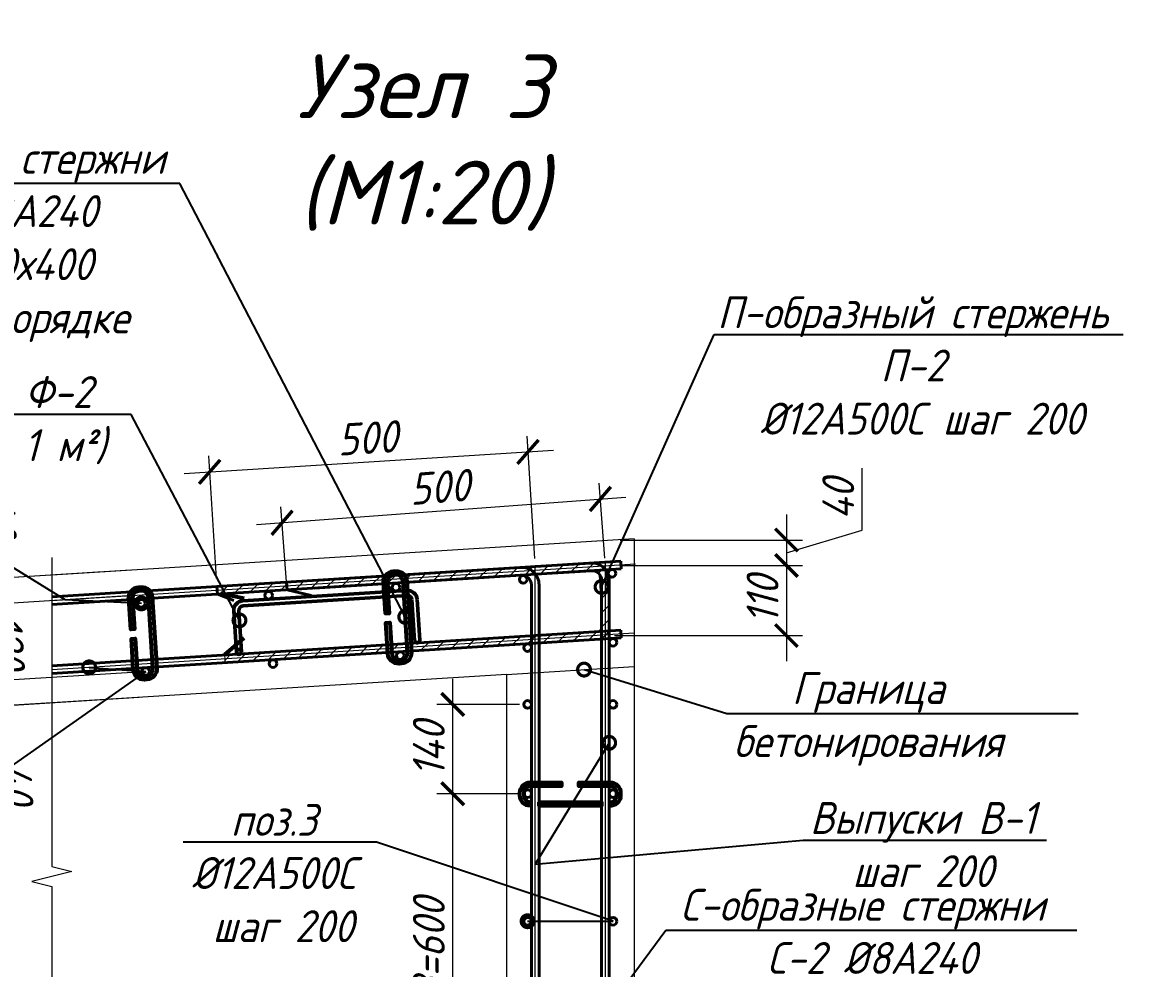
# Model space of a CAD drawing. Header units: millimetres. Extents: x 504091 to 2165846, y 135022 to 442887.
# Drawn here: x 1047893 to 1049659, y 181751 to 183234 of the extents above; entities that cross this region are included whole.
import ezdxf
from ezdxf import colors
from ezdxf.entities.mleader import LeaderData, LeaderLine
from ezdxf.math import Vec2, Vec3

# ---------------------------------------------------------------- set-up
doc = ezdxf.new("R2010")
doc.units = ezdxf.units.MM
doc.layers.get('Defpoints').update_dxf_attribs({"color": 255})
doc.layers.add('!Defpoints', color=255, linetype='Continuous', lineweight=5, plot=False)
for name, color, linetype, lineweight in [('+АР_Вспомогательная', 7, 'Continuous', 9), ('Арматура 12', 26, 'Continuous', 50), ('К_Арматура 8', 134, 'Continuous', 50), ('КР_Арматура 12', 174, 'Continuous', 40), ('Монолит тонкий', 204, 'Continuous', 9), ('Размер', 7, 'Continuous', 13), ('Размеры КР', 164, 'Continuous', 9)]:
    doc.layers.add(name, color=color, linetype=linetype, lineweight=lineweight)
doc.layers.add('SGRAND', color=7, linetype='Continuous')
doc.styles.add('GOST 2.304_new', font='isocpeur.ttf', dxfattribs={"width": 0.9, "oblique": 15})
doc.linetypes.add('зигзаг', pattern='A,0.00254,-5.08,[131,ltypeshp.shx,S=5.08,R=0,X=-5.08,Y=0],-10.16,[131,ltypeshp.shx,S=5.08,R=180,X=5.08,Y=0],-5.08', length=20.32254)
doc.dimstyles.new('SPDS 1_20', dxfattribs={"dimscale": 20, "dimtxt": 2.5, "dimasz": 1.77, "dimexe": 1.25, "dimexo": 0.625, "dimtad": 1, "dimdec": 0, "dimrnd": 0.001, "dimtxsty": 'GOST 2.304_new', "dimblk": 'ARCHTICK', "dimcen": 2.5, "dimdle": 2, "dimclrt": 256, "dimadec": 0, "dimazin": 2, "dimtfac": 0.75, "dimtdec": 0, "dimtmove": 1, "dimatfit": 3, "dimfxl": 0, "dimtolj": 1, "dimlwd": 9, "dimlwe": 9, "dimarcsym": 0})

# ---------------------------------------------------------------- blocks, each defined once
blk = doc.blocks.new('_DotSmall')
at = {"color": 0, "linetype": 'ByBlock', "lineweight": 35, "const_width": 0.5}
blk.add_lwpolyline([(-0.0625, 0, 1), (0.0625, 0, 1)], format="xyb", close=True, dxfattribs=at)
blk = doc.blocks.new('_ArchTick')
at = {"color": 0, "linetype": 'ByBlock', "const_width": 0.15}
blk.add_lwpolyline([(-0.5, -0.5), (0.5, 0.5)], dxfattribs=at)
blk = doc.blocks.new('*D1993')
at = {"layer": 'Defpoints', "color": 0, "lineweight": 20, "transparency": 16777216}
for p in [(1048567.7, 182024.9), (1048685, 182024.9), (1048685, 181424.9)]:
    blk.add_point(p, dxfattribs=at)
at = {"layer": 'Размеры КР', "color": 0, "lineweight": 9, "transparency": 16777216}
for p, q in [((1048567.7, 181384.9), (1048567.7, 182064.9)), ((1048672.5, 182024.9), (1048542.7, 182024.9)), ((1048672.5, 181424.9), (1048542.7, 181424.9))]:
    blk.add_line(p, q, dxfattribs=at)
at = {"layer": 'Размеры КР', "color": 0, "lineweight": 9, "transparency": 16777216, "xscale": 35.4, "yscale": 35.4, "zscale": 35.4}
for p, rotation in [((1048567.7, 182024.9), 90), ((1048567.7, 181424.9), 270)]:
    blk.add_blockref('_ArchTick', p, dxfattribs=dict(at, rotation=rotation))
at = {"layer": 'Размеры КР', "lineweight": 20, "transparency": 16777216, "insert": (1048530.2, 181724.9), "char_height": 50, "attachment_point": 5, "rotation": 90, "style": 'GOST 2.304_new'}
blk.add_mtext('\\A1;200х3=600', dxfattribs=at)
blk = doc.blocks.new('*D1994')
at = {"layer": 'Defpoints', "color": 0, "lineweight": 20, "transparency": 16777216}
for p in [(1048567.7, 182164.9), (1048685, 182164.9), (1048685, 182024.9)]:
    blk.add_point(p, dxfattribs=at)
at = {"layer": 'Размеры КР', "color": 0, "lineweight": 9, "transparency": 16777216}
for p, q in [((1048567.7, 181984.9), (1048567.7, 182204.9)), ((1048672.5, 182164.9), (1048542.7, 182164.9)), ((1048672.5, 182024.9), (1048542.7, 182024.9))]:
    blk.add_line(p, q, dxfattribs=at)
at = {"layer": 'Размеры КР', "color": 0, "lineweight": 9, "transparency": 16777216, "xscale": 35.4, "yscale": 35.4, "zscale": 35.4}
for p, rotation in [((1048567.7, 182164.9), 90), ((1048567.7, 182024.9), 270)]:
    blk.add_blockref('_ArchTick', p, dxfattribs=dict(at, rotation=rotation))
at = {"layer": 'Размеры КР', "lineweight": 20, "transparency": 16777216, "insert": (1048530.2, 182094.9), "char_height": 50, "attachment_point": 5, "rotation": 90, "style": 'GOST 2.304_new'}
blk.add_mtext('\\A1;140', dxfattribs=at)
blk = doc.blocks.new('*D1990')
at = {"layer": 'Defpoints', "color": 0, "lineweight": 20, "transparency": 16777216}
for p in [(1048799.2, 182487.1), (1048807, 182381.9), (1048308, 182344.6)]:
    blk.add_point(p, dxfattribs=at)
at = {"layer": 'Размеры КР', "color": 0, "lineweight": 9, "transparency": 16777216}
for p, q in [((1048806.1, 182394.4), (1048797.3, 182512)), ((1048260.2, 182446.8), (1048839, 182490)), ((1048307.1, 182357.1), (1048298.3, 182474.7))]:
    blk.add_line(p, q, dxfattribs=at)
at = {"layer": 'Размеры КР', "color": 0, "lineweight": 9, "transparency": 16777216, "xscale": 35.4, "yscale": 35.4, "zscale": 35.4}
for p, rotation in [((1048799.2, 182487.1), 4.273435833773666), ((1048300.1, 182449.8), 184.2734358337736)]:
    blk.add_blockref('_ArchTick', p, dxfattribs=dict(at, rotation=rotation))
at = {"layer": 'Размеры КР', "lineweight": 20, "transparency": 16777216, "insert": (1048546.9, 182505.8), "char_height": 50, "attachment_point": 5, "rotation": 4.2734, "style": 'GOST 2.304_new'}
blk.add_mtext('\\A1;500', dxfattribs=at)
blk = doc.blocks.new('*D1991')
at = {"layer": 'Defpoints', "color": 0, "lineweight": 20, "transparency": 16777216}
for p in [(1048685.7, 182560.9), (1048697, 182381.1), (1048197.8, 182349.8)]:
    blk.add_point(p, dxfattribs=at)
at = {"layer": 'Размеры КР', "color": 0, "lineweight": 9, "transparency": 16777216}
for p, q in [((1048696.2, 182393.5), (1048684.2, 182585.8)), ((1048146.6, 182527.1), (1048725.7, 182563.4)), ((1048197, 182362.2), (1048185, 182554.5))]:
    blk.add_line(p, q, dxfattribs=at)
at = {"layer": 'Размеры КР', "color": 0, "lineweight": 9, "transparency": 16777216, "xscale": 35.4, "yscale": 35.4, "zscale": 35.4}
for p, rotation in [((1048685.7, 182560.9), 3.586436138499108), ((1048186.5, 182529.6), 183.5864361384991)]:
    blk.add_blockref('_ArchTick', p, dxfattribs=dict(at, rotation=rotation))
at = {"layer": 'Размеры КР', "lineweight": 20, "transparency": 16777216, "insert": (1048433.8, 182582.7), "char_height": 50, "attachment_point": 5, "rotation": 3.5864, "style": 'GOST 2.304_new'}
blk.add_mtext('\\A1;500', dxfattribs=at)
blk = doc.blocks.new('*D1995')
at = {"layer": 'Defpoints', "color": 0, "lineweight": 20, "transparency": 16777216}
for p in [(1048817.7, 182422.7), (1048820.2, 182382.8), (1049091, 182382.8)]:
    blk.add_point(p, dxfattribs=at)
at = {"layer": 'Размеры КР', "color": 0, "lineweight": 9, "transparency": 16777216}
for p, q in [((1049209.7, 182438.3), (1049209.7, 182535.2)), ((1049091, 182462.7), (1049091, 182342.8)), ((1048830.2, 182422.7), (1049116, 182422.7)), ((1049091, 182402.7), (1049209.7, 182438.3)), ((1048832.7, 182382.8), (1049116, 182382.8))]:
    blk.add_line(p, q, dxfattribs=at)
at = {"layer": 'Размеры КР', "color": 0, "lineweight": 9, "transparency": 16777216, "xscale": 35.4, "yscale": 35.4, "zscale": 35.4}
for p, rotation in [((1049091, 182422.7), 90), ((1049091, 182382.8), 270)]:
    blk.add_blockref('_ArchTick', p, dxfattribs=dict(at, rotation=rotation))
at = {"layer": 'Размеры КР', "lineweight": 20, "transparency": 16777216, "insert": (1049172.2, 182486.8), "char_height": 50, "attachment_point": 5, "rotation": 90, "style": 'GOST 2.304_new'}
blk.add_mtext('\\A1;40', dxfattribs=at)
blk = doc.blocks.new('*D1996')
at = {"layer": 'Defpoints', "color": 0, "lineweight": 20, "transparency": 16777216}
for p in [(1048886.3, 182382.8), (1048808.7, 182272.8), (1049091, 182272.8)]:
    blk.add_point(p, dxfattribs=at)
at = {"layer": 'Размеры КР', "color": 0, "lineweight": 9, "transparency": 16777216}
for p, q in [((1049091, 182422.8), (1049091, 182232.8)), ((1048898.8, 182382.8), (1049116, 182382.8)), ((1048821.2, 182272.8), (1049116, 182272.8))]:
    blk.add_line(p, q, dxfattribs=at)
at = {"layer": 'Размеры КР', "color": 0, "lineweight": 9, "transparency": 16777216, "xscale": 35.4, "yscale": 35.4, "zscale": 35.4}
for p, rotation in [((1049091, 182382.8), 90), ((1049091, 182272.8), 270)]:
    blk.add_blockref('_ArchTick', p, dxfattribs=dict(at, rotation=rotation))
at = {"layer": 'Размеры КР', "lineweight": 20, "transparency": 16777216, "insert": (1049053.5, 182329), "char_height": 50, "attachment_point": 5, "rotation": 90, "style": 'GOST 2.304_new'}
blk.add_mtext('\\A1;110', dxfattribs=at)
blk = doc.blocks.new('A$Ce55ac447')
at = {"layer": 'К_Арматура 8', "ltscale": 40}
for p, q in [((-7.2, 21.1), (250.3, 37.5)), ((-6.7, 13.1), (250.8, 29.5)), ((258.2, 23), (262.4, -41.2)), ((266.2, 23.5), (270.4, -40.7)), ((-21.2, 5.1), (-17, -59.1)), ((-13.2, 5.6), (-9, -58.6))]:
    blk.add_line(p, q, dxfattribs=at)
blk.add_circle((-13, -58.8), 4, dxfattribs=at)
for centre, radius, start, end in [((251.2, 22.6), 15, 3.6597, 93.6597), ((-6.3, 6.1), 15, 93.6597, 183.6597), ((251.2, 22.6), 7, 3.6597, 93.6597), ((-6.3, 6.1), 7, 93.6597, 183.6597), ((266.4, -40.9), 4, 183.6597, 3.6597)]:
    blk.add_arc(centre, radius, start, end, dxfattribs=at)
blk = doc.blocks.new('*D2032')
at = {"layer": 'Defpoints', "color": 0, "lineweight": 20, "transparency": 16777216}
for p in [(1048086.2, 182216.5), (1048088.7, 182176.6), (1047838.3, 182160.9)]:
    blk.add_point(p, dxfattribs=at)
at = {"layer": 'Размеры КР', "color": 0, "lineweight": 9, "transparency": 16777216}
for p, q in [((1047833.3, 182240.7), (1047840.8, 182121)), ((1048073.7, 182215.7), (1047810.8, 182199.3)), ((1048076.2, 182175.8), (1047813.3, 182159.3)), ((1047849, 181990.8), (1047838.3, 182160.9))]:
    blk.add_line(p, q, dxfattribs=at)
at = {"layer": 'Размеры КР', "color": 0, "lineweight": 9, "transparency": 16777216, "xscale": 35.4, "yscale": 35.4, "zscale": 35.4}
for p, rotation in [((1047835.8, 182200.8), 93.58643613846313), ((1047838.3, 182160.9), 273.5864361384631)]:
    blk.add_blockref('_ArchTick', p, dxfattribs=dict(at, rotation=rotation))
at = {"layer": 'Размеры КР', "lineweight": 20, "transparency": 16777216, "insert": (1047883.3, 182041.5), "char_height": 50, "attachment_point": 5, "rotation": 273.5864, "style": 'GOST 2.304_new'}
blk.add_mtext('\\A1;40', dxfattribs=at)
blk = doc.blocks.new('*D2033')
at = {"layer": 'Defpoints', "color": 0, "lineweight": 20, "transparency": 16777216}
for p in [(1048078, 182336.2), (1047828.3, 182320.6), (1048086.2, 182216.5)]:
    blk.add_point(p, dxfattribs=at)
at = {"layer": 'Размеры КР', "color": 0, "lineweight": 9, "transparency": 16777216}
for p, q in [((1047838.3, 182160.9), (1047825.8, 182360.5)), ((1048065.5, 182335.5), (1047803.3, 182319)), ((1048073.7, 182215.7), (1047810.8, 182199.3))]:
    blk.add_line(p, q, dxfattribs=at)
at = {"layer": 'Размеры КР', "color": 0, "lineweight": 9, "transparency": 16777216, "xscale": 35.4, "yscale": 35.4, "zscale": 35.4}
for p, rotation in [((1047828.3, 182320.6), 93.58643613846591), ((1047835.8, 182200.8), 273.5864361384659)]:
    blk.add_blockref('_ArchTick', p, dxfattribs=dict(at, rotation=rotation))
at = {"layer": 'Размеры КР', "lineweight": 20, "transparency": 16777216, "insert": (1047869.5, 182263.1), "char_height": 50, "attachment_point": 5, "rotation": 273.5864, "style": 'GOST 2.304_new'}
blk.add_mtext('\\A1;120', dxfattribs=at)
blk = doc.blocks.new('*D2034')
at = {"layer": 'Defpoints', "color": 0, "lineweight": 20, "transparency": 16777216}
for p in [(1048075.5, 182376.2), (1047825.8, 182360.5), (1048078, 182336.2)]:
    blk.add_point(p, dxfattribs=at)
at = {"layer": 'Размеры КР', "color": 0, "lineweight": 9, "transparency": 16777216}
for p, q in [((1047816.7, 182505.2), (1047825.8, 182360.5)), ((1047830.8, 182280.7), (1047823.3, 182400.4)), ((1048063, 182375.4), (1047800.8, 182358.9)), ((1048065.5, 182335.5), (1047803.3, 182319))]:
    blk.add_line(p, q, dxfattribs=at)
at = {"layer": 'Размеры КР', "color": 0, "lineweight": 9, "transparency": 16777216, "xscale": 35.4, "yscale": 35.4, "zscale": 35.4}
for p, rotation in [((1047825.8, 182360.5), 93.58643613846591), ((1047828.3, 182320.6), 273.5864361384659)]:
    blk.add_blockref('_ArchTick', p, dxfattribs=dict(at, rotation=rotation))
at = {"layer": 'Размеры КР', "lineweight": 20, "transparency": 16777216, "insert": (1047857.2, 182459.2), "char_height": 50, "attachment_point": 5, "rotation": 273.5864, "style": 'GOST 2.304_new'}
blk.add_mtext('\\A1;40', dxfattribs=at)
blk = doc.blocks.new('*D2035')
at = {"layer": 'Defpoints', "color": 0, "lineweight": 20, "transparency": 16777216}
for p in [(1048032.2, 182373.4), (1047738.5, 182355), (1048044.7, 182173.8)]:
    blk.add_point(p, dxfattribs=at)
at = {"layer": 'Размеры КР', "color": 0, "lineweight": 9, "transparency": 16777216}
for p, q in [((1047753.5, 182115.5), (1047736, 182395)), ((1048019.7, 182372.7), (1047713.6, 182353.5)), ((1048032.2, 182173.1), (1047726.1, 182153.9))]:
    blk.add_line(p, q, dxfattribs=at)
at = {"layer": 'Размеры КР', "color": 0, "lineweight": 9, "transparency": 16777216, "xscale": 35.4, "yscale": 35.4, "zscale": 35.4}
for p, rotation in [((1047738.5, 182355), 93.5864361386271), ((1047751, 182155.4), 273.5864361386271)]:
    blk.add_blockref('_ArchTick', p, dxfattribs=dict(at, rotation=rotation))
at = {"layer": 'Размеры КР', "lineweight": 20, "transparency": 16777216, "insert": (1047782.2, 182257.6), "char_height": 50, "attachment_point": 5, "rotation": 273.5864, "style": 'GOST 2.304_new'}
blk.add_mtext('\\A1;200', dxfattribs=at)

msp = doc.modelspace()

# ---------------------------------------------------------------- hatches: boundary and pattern name
at = {"layer": 'SGRAND', "lineweight": 20}
h = msp.add_hatch(dxfattribs=at)
h.set_pattern_fill('ANSI31', color=256, scale=5)
h.set_pattern_definition([(45, (2840.652, -4600.505), (-11.22532015, 11.22532015), [])])
edge = h.paths.add_edge_path()
edge.add_line((1048204.0625, 182338.8451), (1048203.3118, 182350.8216))
edge.add_line((1048203.3118, 182350.8216), (1048786.3698, 182387.3659))
edge.add_arc((1048787.7397, 182365.5088), 21.9, 3.5864361, 93.5864361, ccw=False)
edge.add_line((1048809.5969, 182366.8788), (1048814.3677, 182290.7604))
edge.add_arc((1048792.5106, 182289.3904), 21.9, -86.4135639, 3.5864361, ccw=False)
edge.add_line((1048793.8806, 182267.5333), (1048210.8226, 182230.989))
edge.add_line((1048210.8226, 182230.989), (1048210.0719, 182242.9655))
edge.add_line((1048210.0719, 182242.9655), (1048793.1299, 182279.5098))
edge.add_arc((1048792.5106, 182289.3904), 9.9, 273.5864361, 363.5864361)
edge.add_line((1048802.3912, 182290.0097), (1048797.6204, 182366.1281))
edge.add_arc((1048787.7397, 182365.5088), 9.9, 3.5864361, 93.5864361)
edge.add_line((1048787.1205, 182375.3894), (1048204.0625, 182338.8451))

# ---------------------------------------------------------------- linework, layer by layer
at = {"layer": '!Defpoints', "lineweight": 20}
for p, q in [((1048854.5139, 182384.9123), (1047939.1519, 182327.5401)), ((1048852.0118, 182276.5435), (1047939.1519, 182219.3282))]:
    msp.add_line(p, q, dxfattribs=at)
for points in [[(1048807.0118, 181120.8826), (1048807.0118, 182387.9467)], [(1048697.0118, 181120.8826), (1048697.0118, 182381.0523)]]:
    msp.add_lwpolyline(points, dxfattribs=at)
at = {"layer": '+АР_Вспомогательная', "color": 7, "linetype": 'Continuous', "ltscale": 50}
msp.add_lwpolyline([(1047939.1519, 182395.1929), (1047939.1519, 181910.4745), (1047970.4019, 181902.662), (1047907.9019, 181887.037), (1047939.1519, 181879.2245), (1047939.1519, 181039.182)], dxfattribs=at)
at = {"layer": 'Арматура 12', "lineweight": 53, "ltscale": 20}
for p, q in [((1048204.0625, 182338.8451), (1048240.6612, 182331.3051)), ((1048210.0719, 182242.9655), (1048240.7621, 182269.3046))]:
    msp.add_line(p, q, dxfattribs=at)
msp.add_lwpolyline([(1048204.0625, 182338.8451, 0, 0, 0), (1048203.3118, 182350.8216, 2, 2, 0), (1048786.3698, 182387.3659, 2, 2, -0.414213562), (1048809.5969, 182366.8788, 2, 2, 0), (1048814.3677, 182290.7604, 2, 2, -0.414213562), (1048793.8806, 182267.5333, 2, 2, 0), (1048210.8226, 182230.989, 2, 2, 0), (1048210.0719, 182242.9655, 2, 2, 0), (1048793.1299, 182279.5098, 2, 2, 0.414213562), (1048802.3912, 182290.0097, 2, 2, 0), (1048797.6204, 182366.1281, 2, 2, 0.414213562), (1048787.1205, 182375.3894, 2, 2, 0)], format="xyseb", close=True, dxfattribs=at)
for points in [[(1048489.7546, 182358.3073, 0.410693838), (1048478.6188, 182367.9234), (1048474.781, 182367.6829, 0.414213562), (1048464.9584, 182356.5466), (1048468.0183, 182307.7268), (1048462.0301, 182307.3515), (1048458.9702, 182356.1713, -0.414213562), (1048474.4057, 182373.6711), (1048478.2435, 182373.9117, -0.420495668), (1048495.7781, 182358.1199, -0.420495668)], [(1048090.538, 182333.2856, 0.410693838), (1048079.4022, 182342.9017), (1048075.5644, 182342.6612, 0.414213562), (1048065.7418, 182331.5249), (1048068.8017, 182282.7051), (1048062.8134, 182282.3298), (1048059.7535, 182331.1496, -0.414213562), (1048075.1891, 182348.6494), (1048079.0268, 182348.89, -0.420495668), (1048096.5615, 182333.0982, -0.420495668)], [(1048502.6665, 182248.2177), (1048502.7763, 182246.465, -0.414213562), (1048487.3408, 182228.9651), (1048483.503, 182228.7246, -0.414213562), (1048466.0032, 182244.1601), (1048462.9424, 182292.9942), (1048468.9307, 182293.3695), (1048471.9914, 182244.5355, 0.414213562), (1048483.1277, 182234.7128), (1048486.9655, 182234.9534, 0.414213562), (1048496.7881, 182246.0896), (1048496.6782, 182247.8423)], [(1048103.4498, 182223.196), (1048103.5597, 182221.4433, -0.414213562), (1048088.1242, 182203.9434), (1048084.2864, 182203.7029, -0.414213562), (1048066.7866, 182219.1384), (1048063.7258, 182267.9725), (1048069.714, 182268.3478), (1048072.7748, 182219.5138, 0.414213562), (1048083.9111, 182209.6911), (1048087.7488, 182209.9317, 0.414213562), (1048097.5714, 182221.0679), (1048097.4616, 182222.8206)], [(1048691.0118, 182005.8281), (1048689.5118, 182005.8281, -0.414213562), (1048673.0118, 182022.3281), (1048673.0118, 182026.1734, -0.414213562), (1048689.5118, 182042.6734), (1048738.4417, 182042.6734), (1048738.4417, 182036.6734), (1048689.5118, 182036.6734, 0.414213562), (1048679.0118, 182026.1734), (1048679.0118, 182022.3281, 0.414213562), (1048689.5118, 182011.8281), (1048691.0118, 182011.8281)], [(1048813.0118, 182011.9337, 0.460305877), (1048825.0118, 182022.3281), (1048825.0118, 182026.1734, 0.414213562), (1048814.5118, 182036.6734), (1048765.5962, 182036.6734), (1048765.5962, 182042.6734), (1048814.5118, 182042.6734, -0.414213562), (1048831.0118, 182026.1734), (1048831.0118, 182022.3281, -0.441038441), (1048813.0118, 182005.8793, -0.242110317)]]:
    msp.add_lwpolyline(points, format="xyb", dxfattribs=at)
for points in [[(1048496.7881, 182246.0896), (1048489.7546, 182358.3073)], [(1048495.7347, 182358.8134), (1048502.7763, 182246.465)], [(1048097.5714, 182221.0679), (1048090.538, 182333.2856)], [(1048096.518, 182333.7917), (1048103.5597, 182221.4433)]]:
    msp.add_lwpolyline(points, dxfattribs=at)
msp.add_lwpolyline([(1048703.0118, 182011.8281), (1048801.0118, 182011.8281), (1048801.0118, 182005.8281), (1048703.0118, 182005.8281)], close=True, dxfattribs=at)
at = {"layer": 'КР_Арматура 12', "ltscale": 12}
for p, q in [((1048831.3003, 182389.4691), (1047939.1519, 182333.5519)), ((1048832.0509, 182377.4926), (1048831.3003, 182389.4691)), ((1048832.0509, 182377.4926), (1047939.1519, 182321.5283)), ((1048832.0509, 182377.4926), (1048807.4794, 182375.9525)), ((1048307.991, 182344.6461), (1048307.2403, 182356.6226)), ((1048197.814, 182349.764), (1048198.5646, 182337.7875)), ((1048198.5646, 182337.7875), (1048224.5563, 182327.6462)), ((1048307.991, 182344.6461), (1048345.9108, 182335.865)), ((1048831.3003, 182281.2571), (1047939.1519, 182225.34)), ((1048832.0509, 182269.2806), (1048831.3003, 182281.2571))]:
    msp.add_line(p, q, dxfattribs=at)
for points in [[(1048717.3145, 181120.8826), (1048786.0118, 181120.8826, 0.414213562), (1048813.0118, 181147.8826), (1048813.0118, 182359.5775, 0.432668378), (1048784.3228, 182386.5247), (1048696.7288, 182381.0345)], [(1048698.4617, 181132.8826, 0.148331477), (1048703.0118, 181147.8826), (1048703.0118, 182352.6831, 0.432668378), (1048674.3228, 182379.6302), (1048349.6847, 182359.2828)], [(1048717.3145, 181132.8826), (1048786.0118, 181132.8826, 0.414213562), (1048801.0118, 181147.8826), (1048801.0118, 182359.5775, 0.432668378), (1048785.0735, 182374.5482), (1048697.4794, 182369.058)], [(1047939.1519, 181132.8826), (1048676.0118, 181132.8826, 0.414213562), (1048691.0118, 181147.8826), (1048691.0118, 182352.6831, 0.432668378), (1048675.0735, 182367.6537), (1048350.4354, 182347.3063)]]:
    msp.add_lwpolyline(points, format="xyb", dxfattribs=at)
msp.add_lwpolyline([(1048832.0509, 182269.2806), (1047939.1519, 182213.3164)], dxfattribs=at)
for centre in [(1048817.3222, 182370.4316), (1048478.7131, 182348.354), (1048678.3215, 182360.8648), (1048279.1048, 182335.8431), (1048079.4965, 182323.3323), (1048819.015, 182262.4518), (1048485.4077, 182241.5427), (1048685.0161, 182254.0536), (1048285.7994, 182229.0319), (1048086.1911, 182216.521), (1048685.0118, 182164.8928), (1048819.0118, 182164.8928), (1048685.0118, 182024.8928), (1048819.0118, 182024.8928), (1048685.0118, 181824.8928), (1048819.0118, 181824.8928)]:
    msp.add_circle(centre, 6, dxfattribs=at)
at = {"layer": 'Монолит тонкий', "lineweight": 15, "ltscale": 100}
for p, q in [((1048852.0118, 182424.8339), (1047939.1519, 182367.6186)), ((1048852.0118, 182424.8339), (1048852.0118, 181074.8928)), ((1048652.0118, 182211.9061), (1047939.1519, 182167.2261)), ((1048652.0118, 182211.9061), (1048652.0118, 181374.8928))]:
    msp.add_line(p, q, dxfattribs=at)
at = {"layer": 'Размеры КР', "lineweight": 20}
msp.add_line((1048286.3537, 182355.3134), (1048703.0118, 182381.4283), dxfattribs=at)
at = {"layer": 'Размеры КР', "linetype": 'зигзаг', "lineweight": 20}
msp.add_line((1048652.0118, 182211.9061), (1048852.0118, 182224.4415), dxfattribs=at)

# ---------------------------------------------------------------- block references
at = {"layer": 'Размеры КР', "lineweight": 20}
msp.add_blockref('A$Ce55ac447', (1048245.4866, 182306.1665), dxfattribs=at)

# ---------------------------------------------------------------- texts
at = {"layer": 'Размер', "ltscale": 20, "insert": (1048521.151, 183184.2888), "char_height": 100, "width": 1023.708798, "attachment_point": 2, "style": 'GOST 2.304_new', "bg_fill": 2}
msp.add_mtext('\\A1;{\\W1;Узел 3\\P(М1:20)}', dxfattribs=at)

# ---------------------------------------------------------------- dimensions: what is measured, and where the dimension line sits
at = {"layer": 'Размеры КР', "lineweight": 20}
for p1, p2, distance, picture, middle in [((1048197.814, 182349.764), (1048697.0118, 182381.0523), 180.1811, '*D1991', (1048433.796, 182582.6629)), ((1048307.991, 182344.6461), (1048807.0118, 182381.935), 105.4201, '*D1990', (1048546.8515, 182505.8132)), ((1048044.6655, 182173.8394), (1048032.1547, 182373.4477), 294.2148, '*D2035', (1047782.1981, 182257.585))]:
    dim = msp.add_aligned_dim(p1=p1, p2=p2, distance=distance, dimstyle='SPDS 1_20', dxfattribs=at)
    dim.commit()
    dim.dimension.update_dxf_attribs({"geometry": picture, "text_midpoint": middle})
for base, p1, p2, angle, picture, middle in [((1049090.9521, 182382.76), (1048817.6736, 182422.6817), (1048820.1758, 182382.76), 90, '*D1995', (1049172.2021, 182450.8459)), ((1047828.2841, 182320.5912), (1048086.1911, 182216.521), (1048078.0001, 182336.2427), 93.5864361, '*D2033', (1047869.4639, 182263.0547)), ((1048567.6503, 182164.8928), (1048685.0118, 182024.8928), (1048685.0118, 182164.8928), 90, '*D1994', (1048530.1503, 182094.8928))]:
    dim = msp.add_linear_dim(base=base, p1=p1, p2=p2, angle=angle, dimstyle='SPDS 1_20', dxfattribs=at)
    dim.commit()
    dim.dimension.update_dxf_attribs({"geometry": picture, "text_midpoint": middle})
for base, p1, p2, angle, picture, middle, dimtype in [((1047825.7819, 182360.5129), (1048078.0001, 182336.2427), (1048075.498, 182376.1644), 93.5864361, '*D2034', (1047808.6445, 182456.1768), 160), ((1049090.9521, 182272.8238), (1048886.3454, 182382.76), (1048808.6511, 182272.8238), 90, '*D1996', (1049090.9521, 182329.0145), 160), ((1047838.2928, 182160.9046), (1048086.1911, 182216.521), (1048088.6933, 182176.599), 273.5864361, '*D2032', (1047848.2538, 182039.3325), 161)]:
    dim = msp.add_linear_dim(base=base, p1=p1, p2=p2, angle=angle, dimstyle='SPDS 1_20', dxfattribs=at)
    dim.commit()
    dim.dimension.update_dxf_attribs({"geometry": picture, "text_midpoint": middle, "dimtype": dimtype})
dim = msp.add_linear_dim(base=(1048567.6503, 182024.8928), p1=(1048685.0118, 181424.8928), p2=(1048685.0118, 182024.8928), angle=90, text='200х3=<>', dimstyle='SPDS 1_20', dxfattribs=at)
dim.commit()
dim.dimension.update_dxf_attribs({"geometry": '*D1993', "text_midpoint": (1048530.1503, 181724.8928)})

# ---------------------------------------------------------------- leaders
at = {"layer": 'Размер', "ltscale": 20}
ml = msp.add_multileader_mtext('Standard', dxfattribs=at)
ml.set_content('\\A1;П-образный стержень П-2\\P %%C12А500С шаг 200', color=256, style='GOST 2.304_new')
ml.set_leader_properties()
ml.set_arrow_properties(name='DOTSMALL')
ml.build(insert=Vec2(0, 0))
ml.multileader.update_dxf_attribs({"text_left_attachment_type": 6, "text_right_attachment_type": 6, "arrow_head_size": 40})
ctx = ml.context
ctx.base_point, ctx.char_height, ctx.arrow_head_size, ctx.landing_gap_size, ctx.plane_origin = Vec3(1048985.7341, 182744.7726), 50, 40, 0, Vec3(1047139.069, 212019.9181)
ctx.left_attachment, ctx.right_attachment, ctx.text_align_type = 6, 6, 1
notes = []
notes.append((ctx, [(1, (1, 1, 0), (1048977.7341, 182744.7726), (1, 0), 8, [(1, [(1048801.0118, 182349.1789)], 0, [])])]))
ctx.mtext.insert, ctx.mtext.rotation, ctx.mtext.width, ctx.mtext.alignment, ctx.mtext.flow_direction = Vec3(1049289.2278, 182804.7726), 6.283185307, 627.027399, 2, 5
ml = msp.add_multileader_mtext('Standard', dxfattribs=at)
ml.set_content('\\A1;Фиксатор Ф-2 \\P(1,5 шт на 1 м²)', color=256, style='GOST 2.304_new')
ml.set_leader_properties()
ml.set_arrow_properties(name='DOTSMALL')
ml.build(insert=Vec2(0, 0))
ml.multileader.update_dxf_attribs({"text_left_attachment_type": 6, "text_right_attachment_type": 6, "arrow_head_size": 40})
ctx = ml.context
ctx.base_point, ctx.char_height, ctx.arrow_head_size, ctx.landing_gap_size, ctx.plane_origin = Vec3(1047553.5526, 182619.7724), 50, 40, 0, Vec3(1046888.6715, 211931.0961)
ctx.left_attachment, ctx.right_attachment, ctx.text_align_type = 6, 6, 1
notes.append((ctx, [(0, (1, 1, 0), (1048063.2707, 182619.7724), (-1, 0), 8, [(1, [(1048233.236, 182296.6919)], 0, [])])]))
ctx.mtext.insert, ctx.mtext.rotation, ctx.mtext.width, ctx.mtext.alignment, ctx.mtext.flow_direction = Vec3(1047804.4117, 182679.7724), 6.283185307, 543.43425, 2, 5
ml = msp.add_multileader_mtext('Standard', dxfattribs=at)
ml.set_content('\\A1;поз.2\\P%%C12А500С шаг 200\\Pосн. верхн. армир.', color=256, style='GOST 2.304_new')
ml.set_leader_properties()
ml.set_arrow_properties(name='DOTSMALL')
ml.build(insert=Vec2(0, 0))
ml.multileader.update_dxf_attribs({"text_left_attachment_type": 6, "text_right_attachment_type": 6, "arrow_head_size": 40})
ctx = ml.context
ctx.base_point, ctx.char_height, ctx.arrow_head_size, ctx.landing_gap_size, ctx.plane_origin = Vec3(1047110.8983, 182492.4839), 50, 40, 0, Vec3(1046724.9958, 212273.487)
ctx.left_attachment, ctx.right_attachment, ctx.text_align_type = 6, 6, 1
notes.append((ctx, [(0, (1, 1, 0), (1047694.3856, 182492.4839), (-1, 0), 8, [(0, [(1048079.4965, 182323.3323), (1047960.1509, 182328.8563)], 0, [])])]))
ctx.mtext.insert, ctx.mtext.rotation, ctx.mtext.width, ctx.mtext.alignment, ctx.mtext.flow_direction = Vec3(1047398.642, 182557.4839), 6.283185307, 821.237763, 2, 5
ml = msp.add_multileader_mtext('Standard', dxfattribs=at)
ml.set_content('\\A1;поз.2\\P%%C12А500С шаг 200\\Pосн. нижн. армир.', color=256, style='GOST 2.304_new')
ml.set_leader_properties()
ml.set_arrow_properties(name='DOTSMALL')
ml.build(insert=Vec2(0, 0))
ml.multileader.update_dxf_attribs({"text_left_attachment_type": 6, "text_right_attachment_type": 6, "arrow_head_size": 40})
ctx = ml.context
ctx.base_point, ctx.char_height, ctx.arrow_head_size, ctx.landing_gap_size, ctx.plane_origin = Vec3(1047136.9826, 181960.1574), 50, 40, 0, Vec3(1046751.0801, 211741.1605)
ctx.left_attachment, ctx.right_attachment, ctx.text_align_type = 6, 6, 1
notes.append((ctx, [(0, (1, 1, 0), (1047720.4699, 181960.1574), (-1, 0), 8, [(0, [(1047997.5927, 182222.9911), (1048086.1911, 182216.521)], 0, [])])]))
ctx.mtext.insert, ctx.mtext.rotation, ctx.mtext.width, ctx.mtext.alignment, ctx.mtext.flow_direction = Vec3(1047424.7263, 182025.1574), 6.283185307, 821.237763, 2, 5
ml = msp.add_multileader_mtext('Standard', dxfattribs=at)
ml.set_content('\\A1;Граница бетонирования', color=256, style='GOST 2.304_new')
ml.set_leader_properties()
ml.set_arrow_properties(name='DOTSMALL')
ml.build(insert=Vec2(0, 0))
ml.multileader.update_dxf_attribs({"text_left_attachment_type": 6, "text_right_attachment_type": 6, "arrow_head_size": 40})
ctx = ml.context
ctx.base_point, ctx.char_height, ctx.arrow_head_size, ctx.landing_gap_size, ctx.plane_origin = Vec3(1049005.5449, 182150.6153), 50, 40, 0, Vec3(1027394.9862, 328801.9931)
ctx.left_attachment, ctx.right_attachment, ctx.text_align_type = 6, 6, 1
notes.append((ctx, [(1, (1, 1, 0), (1048997.5449, 182150.6153), (1, 0), 8, [(1, [(1048773.5437, 182219.5233)], 0, [])])]))
ctx.mtext.insert, ctx.mtext.rotation, ctx.mtext.width, ctx.mtext.alignment, ctx.mtext.flow_direction = Vec3(1049219.2436, 182215.6153), 6.283185307, 537.489827, 2, 5
ml = msp.add_multileader_mtext('Standard', dxfattribs=at)
ml.set_content('\\A1;Выпуски В-1\\Pшаг 200', color=256, style='GOST 2.304_new')
ml.set_leader_properties()
ml.set_arrow_properties(name='DOTSMALL')
ml.build(insert=Vec2(0, 0))
ml.multileader.update_dxf_attribs({"text_left_attachment_type": 6, "text_right_attachment_type": 6, "arrow_head_size": 40})
ctx = ml.context
ctx.base_point, ctx.char_height, ctx.arrow_head_size, ctx.landing_gap_size, ctx.plane_origin = Vec3(1049125.1017, 181951.8175), 50, 40, 0, Vec3(1027307.3498, 328257.9025)
ctx.left_attachment, ctx.right_attachment, ctx.text_align_type = 6, 6, 1
notes.append((ctx, [(1, (1, 1, 0), (1049117.1017, 181951.8175), (1, 0), 8, [(0, [(1048813.0118, 182104.7022), (1048697.0118, 181914.4364)], 0, [])])]))
ctx.mtext.insert, ctx.mtext.rotation, ctx.mtext.width, ctx.mtext.alignment, ctx.mtext.flow_direction = Vec3(1049304.9992, 182011.8175), 6.283185307, 537.489827, 2, 5
ml = msp.add_multileader_mtext('Standard', dxfattribs=at)
ml.set_content('\\A1;поз.3\\P%%C12А500С\\P шаг 200', color=256, style='GOST 2.304_new')
ml.set_leader_properties()
ml.set_arrow_properties(name='DOTSMALL')
ml.build(insert=Vec2(0, 0))
ml.multileader.update_dxf_attribs({"text_left_attachment_type": 6, "text_right_attachment_type": 6, "arrow_head_size": 40})
ctx = ml.context
ctx.base_point, ctx.char_height, ctx.arrow_head_size, ctx.landing_gap_size, ctx.plane_origin = Vec3(1048134.4958, 181948.7981), 50, 40, 0, Vec3(1046548.0932, 211251.4778)
ctx.left_attachment, ctx.right_attachment, ctx.text_align_type = 6, 6, 1
notes.append((ctx, [(0, (1, 1, 0), (1048448.0857, 181948.7981), (-1, 0), 8, [(0, [(1048685.0118, 181824.8928), (1048819.0118, 181824.8928)], 0, [])])]))
ctx.mtext.insert, ctx.mtext.rotation, ctx.mtext.width, ctx.mtext.alignment, ctx.mtext.flow_direction = Vec3(1048287.2908, 182008.7981), 6.283185307, 821.237763, 2, 5
ml = msp.add_multileader_mtext('Standard', dxfattribs=at)
ml.set_content('\\A1;С-образные стержни\\P С-2 %%C8А240\\Pшаг 400х400\\Pв шахм. порядке ', color=256, style='GOST 2.304_new')
ml.set_leader_properties()
ml.set_arrow_properties(name='DOTSMALL')
ml.build(insert=Vec2(0, 0))
ml.multileader.update_dxf_attribs({"text_left_attachment_type": 6, "text_right_attachment_type": 6, "arrow_head_size": 40})
ctx = ml.context
ctx.base_point, ctx.char_height, ctx.arrow_head_size, ctx.landing_gap_size, ctx.plane_origin = Vec3(1048909.6578, 181810.6499), 50, 40, 0, Vec3(1046624.9576, 212063.8754)
ctx.left_attachment, ctx.right_attachment, ctx.text_align_type = 6, 6, 1
notes.append((ctx, [(1, (1, 1, 0), (1048901.6578, 181810.6499), (1, 0), 8, [(1, [(1048752.0299, 181608.8312)], 0, [])])]))
ctx.mtext.insert, ctx.mtext.rotation, ctx.mtext.width, ctx.mtext.alignment, ctx.mtext.flow_direction = Vec3(1049210.6001, 181875.6499), 6.283185307, 896.133701, 2, 5
for ctx, leaders in notes:
    for number, flags, end, landing, length, lines in leaders:
        leader = LeaderData()
        leader.index, (leader.has_last_leader_line, leader.has_dogleg_vector, leader.attachment_direction) = number, flags
        leader.last_leader_point, leader.dogleg_vector, leader.dogleg_length = Vec3(end), Vec3(landing), length
        for number, points, colour, breaks in lines:
            line = LeaderLine()
            line.index, line.vertices, line.color, line.breaks = number, Vec3.list(points), colors.encode_raw_color(colour), breaks
            leader.lines.append(line)
        ctx.leaders.append(leader)

# ---------------------------------------------------------------- next in the draw order: leaders
ml = msp.add_multileader_mtext('Standard', dxfattribs=at)
ml.set_content('\\A1;С-образные стержни\\P С-3 %%C8А240\\Pшаг 400х400\\Pв шахм. порядке ', color=256, style='GOST 2.304_new')
ml.set_leader_properties()
ml.set_arrow_properties(name='DOTSMALL')
ml.build(insert=Vec2(0, 0))
ml.multileader.update_dxf_attribs({"text_left_attachment_type": 6, "text_right_attachment_type": 6, "arrow_head_size": 40})
ctx = ml.context
ctx.base_point, ctx.char_height, ctx.arrow_head_size, ctx.landing_gap_size, ctx.plane_origin = Vec3(1047530.0245, 182981.938), 50, 40, 0, Vec3(1045245.3243, 213235.1635)
ctx.left_attachment, ctx.right_attachment, ctx.text_align_type = 6, 6, 1
notes = []
notes.append((ctx, [(0, (1, 1, 0), (1048139.9091, 182981.938), (-1, 0), 8, [(1, [(1048493.2713, 182302.1985)], 0, [])])]))
ctx.mtext.insert, ctx.mtext.rotation, ctx.mtext.width, ctx.mtext.alignment, ctx.mtext.flow_direction = Vec3(1047830.9668, 183046.938), 6.283185307, 896.133701, 2, 5
for ctx, leaders in notes:
    for number, flags, end, landing, length, lines in leaders:
        leader = LeaderData()
        leader.index, (leader.has_last_leader_line, leader.has_dogleg_vector, leader.attachment_direction) = number, flags
        leader.last_leader_point, leader.dogleg_vector, leader.dogleg_length = Vec3(end), Vec3(landing), length
        for number, points, colour, breaks in lines:
            line = LeaderLine()
            line.index, line.vertices, line.color, line.breaks = number, Vec3.list(points), colors.encode_raw_color(colour), breaks
            leader.lines.append(line)
        ctx.leaders.append(leader)

doc.saveas('drawing.dxf')
